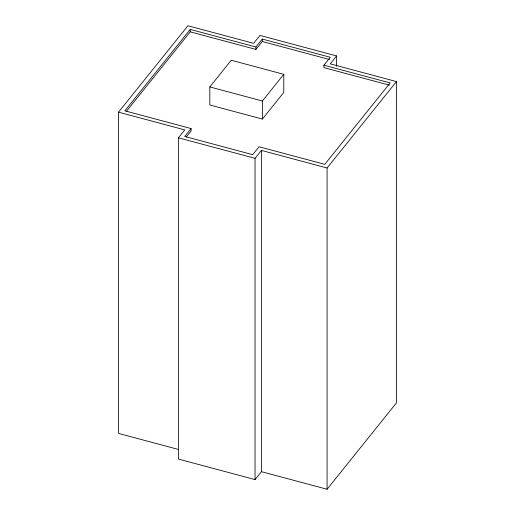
<?xml version="1.0" encoding="UTF-8"?>
<svg xmlns="http://www.w3.org/2000/svg" width="515" height="515" viewBox="0 0 515 515"><rect width="100%" height="100%" fill="white"/><g stroke="black" fill="none" stroke-linecap="round" stroke-linejoin="round"><path stroke-width="0.77" d="M178.596 449.498L118.521 433.418L118.521 112.161L187.924 25.75L253.605 43.331L259.959 35.419L336.598 55.935L336.598 66.377M389.372 85.149L323.909 67.62L323.909 65.186L330.263 57.274L262.283 39.076L255.923 46.987L190.247 29.407L124.855 110.822L191.091 128.557L191.091 130.984L186.198 137.074M126.368 111.375L190.247 31.84L190.247 29.407M209.805 86.926L231.229 60.255L283.797 74.327L283.797 92.397L262.373 119.068L209.805 104.996L209.805 86.926L262.373 100.998L283.797 74.327M336.598 55.935L330.244 63.847L396.479 81.582L327.077 167.993L261.395 150.412L261.395 471.669L255.041 479.581L178.402 459.065L178.402 137.808L184.756 129.896L118.521 112.161M191.091 128.557L184.737 136.469L252.717 154.667L259.077 146.756L324.753 164.337L390.145 82.921L323.909 65.186M190.247 31.84L255.923 49.421L262.283 41.509L262.283 39.076M255.041 479.581L255.041 158.324L261.395 150.412M261.395 471.669L327.077 489.25L396.479 402.839L396.479 81.582M262.283 41.509L329.491 59.502M178.402 137.808L255.041 158.324M327.077 167.993L327.077 489.25M262.373 100.998L262.373 119.068M255.923 46.987L255.923 49.421"/></g></svg>
